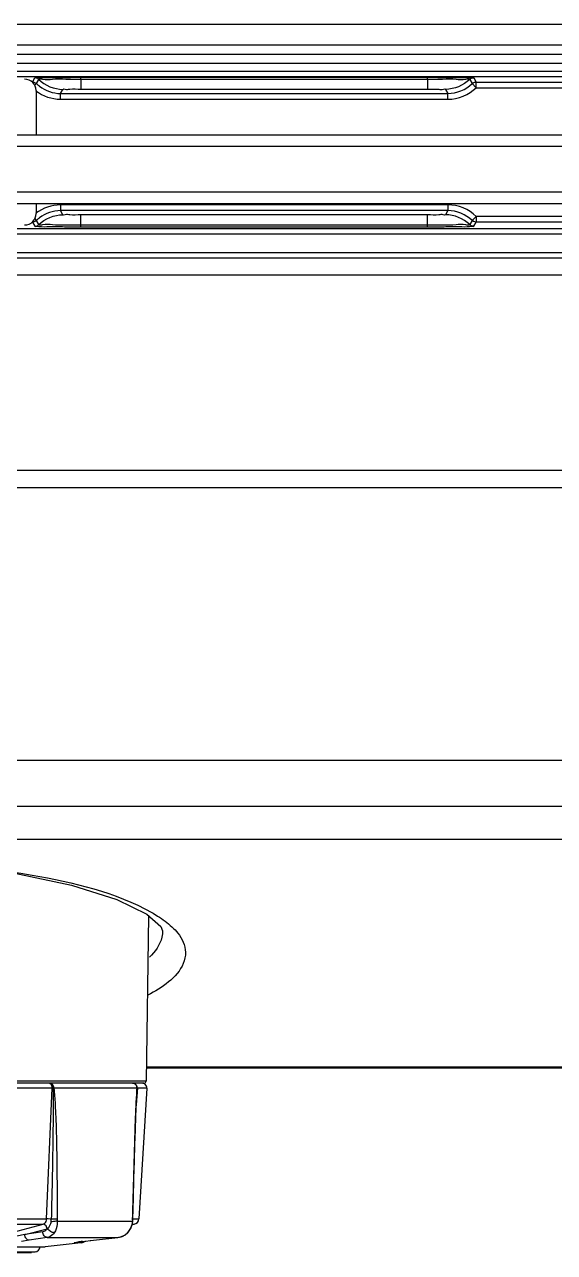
# Model space of a CAD drawing. Header units: millimetres. Extents: x 473 to 3963, y -1329 to 3488.
# Drawn here: x 2227.6 to 2273.8, y -135.3 to -28.4 of the extents above; entities that cross this region are included whole.
import ezdxf

# ---------------------------------------------------------------- set-up
doc = ezdxf.new("R2010")
doc.units = ezdxf.units.MM
doc.header["$LTSCALE"] = 392.37
doc.layers.get('0').update_dxf_attribs({"linetype": 'CONTINUOUS'})

msp = doc.modelspace()

# ---------------------------------------------------------------- linework, layer by layer
at = {"linetype": 'Continuous'}
for p, q in [((2584.65, -28.4), (1875.85, -28.4)), ((2584.65, -30.2), (1875.85, -30.2)), ((2476.15, -31), (1946.15, -31)), ((2499.59, -31.8), (1904.95, -31.8)), ((1957.65, -32.46), (2464.64, -32.46)), ((1957.65, -32.46), (2464.64, -32.46)), ((2464.64, -32.96), (1957.65, -32.96)), ((2464.64, -32.96), (1957.65, -32.96)), ((2228.33, -33.4), (2228.54, -33.04)), ((2228.33, -33.4), (2228.54, -33.04)), ((2232.55, -32.99), (2262.74, -32.99)), ((2232.55, -33.14), (2232.55, -32.99)), ((2232.55, -33.14), (2232.55, -32.99)), ((2232.55, -33.14), (2262.74, -33.14)), ((2232.55, -33.14), (2232.55, -34.02)), ((2232.55, -33.14), (2232.55, -34.02)), ((2232.55, -33.14), (2262.74, -33.14)), ((2262.74, -33.14), (2262.74, -32.99)), ((2262.74, -33.14), (2262.74, -32.99)), ((2262.74, -33.14), (2262.74, -34.02)), ((2262.74, -33.14), (2262.74, -34.02)), ((2266.76, -33.04), (2266.97, -33.4)), ((2266.76, -33.04), (2266.97, -33.4)), ((2228.33, -33.42), (2228.33, -33.4)), ((2228.33, -33.42), (2228.33, -33.4)), ((2228.53, -33.69), (2228.63, -33.59)), ((2228.53, -33.69), (2228.63, -33.59)), ((2228.63, -33.59), (2228.68, -33.54)), ((2228.63, -33.59), (2228.68, -33.54)), ((2228.65, -34.15), (2228.65, -38)), ((2228.68, -33.54), (2228.89, -33.18)), ((2228.68, -33.54), (2228.89, -33.18)), ((2230.78, -34.4), (2230.99, -34.04)), ((2230.78, -34.4), (2230.99, -34.04)), ((2232.55, -34.02), (2262.74, -34.02)), ((2232.55, -34.02), (2262.74, -34.02)), ((2264.31, -34.04), (2264.52, -34.4)), ((2264.31, -34.04), (2264.52, -34.4)), ((2266.41, -33.18), (2266.62, -33.54)), ((2266.41, -33.18), (2266.62, -33.54)), ((2266.97, -33.9), (2266.62, -33.54)), ((2266.97, -33.9), (2266.62, -33.54)), ((2266.97, -33.4), (2298.33, -33.4)), ((2266.97, -33.9), (2266.97, -33.4)), ((2266.97, -33.9), (2266.97, -33.4)), ((2266.97, -33.4), (2298.33, -33.4)), ((2266.97, -33.9), (2298.33, -33.9)), ((2266.97, -33.9), (2298.33, -33.9)), ((2230.78, -34.4), (2264.52, -34.4)), ((2230.78, -34.9), (2230.78, -34.4)), ((2230.78, -34.9), (2230.78, -34.4)), ((2230.78, -34.4), (2264.52, -34.4)), ((2230.78, -34.9), (2264.52, -34.9)), ((2230.78, -34.9), (2264.52, -34.9)), ((2264.52, -34.9), (2264.52, -34.4)), ((2264.52, -34.9), (2264.52, -34.4)), ((1942.15, -38), (2497.19, -38)), ((1942.15, -38), (2497.19, -38)), ((1942.15, -39), (2497.19, -39)), ((2497.19, -43), (1942.15, -43)), ((2497.19, -44), (1942.15, -44)), ((2497.19, -44), (1942.15, -44)), ((2228.65, -44), (2228.65, -44.85)), ((2230.78, -44.1), (2230.78, -44.6)), ((2264.52, -44.1), (2230.78, -44.1)), ((2230.78, -44.1), (2230.78, -44.6)), ((2264.52, -44.1), (2230.78, -44.1)), ((2264.52, -44.6), (2230.78, -44.6)), ((2230.99, -44.96), (2230.78, -44.6)), ((2264.52, -44.6), (2230.78, -44.6)), ((2230.99, -44.96), (2230.78, -44.6)), ((2264.52, -44.6), (2264.31, -44.96)), ((2264.52, -44.6), (2264.31, -44.96)), ((2264.52, -44.1), (2264.52, -44.6)), ((2264.52, -44.1), (2264.52, -44.6)), ((2228.33, -45.57), (2228.33, -45.6)), ((2228.33, -45.57), (2228.33, -45.6)), ((2228.47, -45.58), (2228.33, -45.6)), ((2228.47, -45.58), (2228.33, -45.6)), ((2228.33, -45.6), (2228.54, -45.96)), ((2228.33, -45.6), (2228.54, -45.96)), ((2228.53, -45.3), (2228.63, -45.41)), ((2228.53, -45.3), (2228.63, -45.41)), ((2228.63, -45.41), (2228.68, -45.46)), ((2228.63, -45.41), (2228.68, -45.46)), ((2228.89, -45.82), (2228.68, -45.46)), ((2228.89, -45.82), (2228.68, -45.46)), ((2262.74, -44.97), (2232.55, -44.97)), ((2232.55, -45.86), (2232.55, -44.97)), ((2232.55, -45.86), (2232.55, -44.97)), ((2262.74, -44.97), (2232.55, -44.97)), ((2262.74, -45.86), (2232.55, -45.86)), ((2232.55, -46), (2232.55, -45.86)), ((2232.55, -46), (2232.55, -45.86)), ((2262.74, -45.86), (2232.55, -45.86)), ((2262.74, -45.86), (2262.74, -44.97)), ((2262.74, -45.86), (2262.74, -44.97)), ((2262.74, -46), (2262.74, -45.86)), ((2262.74, -46), (2262.74, -45.86)), ((2266.62, -45.46), (2266.41, -45.82)), ((2266.62, -45.46), (2266.41, -45.82)), ((2266.97, -45.1), (2266.62, -45.46)), ((2266.97, -45.1), (2266.62, -45.46)), ((2266.76, -45.96), (2266.97, -45.6)), ((2266.76, -45.96), (2266.97, -45.6)), ((2266.97, -45.1), (2266.97, -45.6)), ((2298.33, -45.1), (2266.97, -45.1)), ((2266.97, -45.1), (2266.97, -45.6)), ((2298.33, -45.1), (2266.97, -45.1)), ((2298.33, -45.6), (2266.97, -45.6)), ((2298.33, -45.6), (2266.97, -45.6)), ((1958.12, -46.15), (2464.17, -46.15)), ((1958.12, -46.15), (2464.17, -46.15)), ((2464.17, -46.65), (1958.12, -46.65)), ((2464.17, -46.65), (1958.12, -46.65)), ((2232.55, -46), (2262.74, -46)), ((2232.55, -46), (2262.74, -46)), ((1887.14, -48.7), (2535.15, -48.7)), ((1887.14, -48.7), (2535.15, -48.7)), ((1958.12, -48.25), (2464.17, -48.25)), ((1887.15, -50.2), (2535.15, -50.2)), ((1889.97, -67.2), (2535.15, -67.2)), ((1889.46, -68.7), (2535.15, -68.7)), ((2534.65, -92.5), (1887.65, -92.5)), ((2534.65, -96.5), (1887.65, -96.5)), ((2457.28, -99.36), (1964.3, -99.36)), ((2238.44, -106), (2238.23, -120.4)), ((2238.25, -119.17), (2284.05, -119.17)), ((2238.25, -119.24), (2284.05, -119.24)), ((2238.23, -120.4), (2212.61, -120.4)), ((2229, -120.6), (2218.45, -120.6)), ((2229, -120.6), (2218.45, -120.6)), ((2229.13, -120.6), (2229, -120.6)), ((2229.13, -120.6), (2229, -120.6)), ((2229.78, -120.6), (2229.13, -120.6)), ((2229.78, -120.6), (2229.13, -120.6)), ((2229.9, -120.6), (2229.78, -120.6)), ((2229.9, -120.6), (2229.78, -120.6)), ((2229.91, -120.6), (2229.9, -120.6)), ((2229.91, -120.6), (2229.9, -120.6)), ((2237.06, -120.6), (2229.91, -120.6)), ((2237.06, -120.6), (2229.91, -120.6)), ((2237.08, -120.6), (2237.06, -120.6)), ((2237.08, -120.6), (2237.06, -120.6)), ((2237.86, -120.6), (2237.08, -120.6)), ((2237.17, -120.6), (2237.08, -120.6)), ((2237.86, -120.6), (2237.17, -120.6)), ((2237.9, -120.6), (2237.86, -120.6)), ((2238.03, -120.6), (2237.86, -120.6)), ((2237.94, -120.6), (2237.9, -120.6)), ((2237.98, -120.6), (2237.94, -120.6)), ((2230.06, -121.02), (2218.55, -121.02)), ((2229.57, -132.41), (2230.06, -121.02)), ((2237.44, -121.01), (2230.19, -121.01)), ((2237.45, -121.37), (2237.38, -122.46)), ((2237.47, -121.02), (2237.45, -121.37)), ((2238.29, -121.02), (2237.47, -121.02)), ((2238.29, -121.02), (2237.6, -132.41)), ((2218.37, -132.41), (2229.57, -132.41)), ((2230.5, -132.59), (2237.06, -132.59)), ((2237.06, -132.42), (2237.08, -132.42)), ((2237.06, -132.59), (2237.07, -132.61)), ((2237.07, -132.61), (2237.08, -132.58)), ((2237.08, -132.41), (2237.19, -132.41)), ((2237.08, -132.44), (2237.08, -132.42)), ((2237.08, -132.42), (2237.08, -132.42)), ((2237.08, -132.58), (2237.08, -132.44)), ((2237.19, -132.41), (2237.6, -132.41)), ((2218.27, -132.87), (2229.28, -132.87)), ((2226.65, -133.56), (2229.28, -132.87)), ((2227.67, -133.77), (2229.61, -133.26)), ((2229.23, -133.53), (2227.67, -133.77)), ((2236.61, -133.62), (2236.63, -133.61)), ((2236.61, -133.61), (2236.63, -133.61)), ((2236.63, -133.61), (2236.76, -133.45)), ((2236.63, -133.61), (2236.63, -133.61)), ((2236.86, -133.29), (2236.94, -133.15)), ((2237.19, -132.87), (2237.02, -132.9)), ((2237.03, -132.87), (2237.19, -132.87)), ((2237.07, -132.61), (2237.07, -132.61)), ((2227.67, -133.77), (2226.98, -133.92)), ((2228.06, -134.27), (2227.37, -134.38)), ((2229.62, -134.02), (2228.06, -134.27)), ((2232.06, -134.55), (2229.45, -134.84)), ((2229.62, -134.02), (2235.77, -134.02)), ((2232.05, -134.49), (2231.99, -134.49)), ((2232.29, -134.49), (2232.05, -134.49)), ((2232.06, -134.46), (2232.07, -134.46)), ((2232.3, -134.52), (2232.06, -134.55)), ((2232.28, -134.43), (2232.29, -134.43)), ((2232.28, -134.43), (2232.29, -134.43)), ((2232.28, -134.43), (2232.29, -134.43)), ((2232.29, -134.43), (2232.36, -134.42)), ((2232.29, -134.43), (2232.29, -134.43)), ((2232.45, -134.49), (2232.29, -134.49)), ((2232.61, -134.49), (2232.3, -134.52)), ((2232.61, -134.49), (2232.45, -134.49)), ((2232.7, -134.38), (2233.64, -134.27)), ((2232.7, -134.38), (2232.7, -134.38)), ((2232.7, -134.38), (2232.7, -134.38)), ((2233.64, -134.27), (2235.78, -134.02)), ((2233.64, -134.27), (2235.77, -134.02)), ((2233.64, -134.27), (2233.64, -134.27)), ((2233.64, -134.27), (2233.64, -134.27)), ((2235.77, -134.02), (2235.78, -134.02)), ((2235.78, -134.02), (2235.78, -134.02)), ((2236.23, -133.88), (2236.41, -133.79)), ((2211.15, -134.84), (2229, -134.84)), ((2211.15, -135.28), (2227.92, -135.28)), ((2211.15, -135.32), (2227.92, -135.32)), ((2227.91, -135.33), (2211.15, -135.33)), ((2211.15, -135.33), (2227.91, -135.33)), ((2228.12, -135.33), (2227.91, -135.33)), ((2227.91, -135.33), (2228.12, -135.33)), ((2227.92, -135.28), (2227.97, -135.28)), ((2227.92, -135.32), (2227.97, -135.32)), ((2227.97, -135.28), (2228.08, -135.28)), ((2227.97, -135.32), (2228.03, -135.32)), ((2228.03, -135.32), (2228.24, -135.32)), ((2228.08, -135.28), (2228.12, -135.28)), ((2228.12, -135.28), (2228.24, -135.28)), ((2228.24, -135.32), (2228.12, -135.33)), ((2228.56, -135.28), (2228.24, -135.32)), ((2228.24, -135.28), (2228.34, -135.28)), ((2228.34, -135.28), (2228.56, -135.28)), ((2229, -134.84), (2229.13, -134.84)), ((2229.13, -134.84), (2229.17, -134.84)), ((2229.17, -134.84), (2229.45, -134.84))]:
    msp.add_line(p, q, dxfattribs=at)
for points in [[(2228.89, -33.18), (2228.79, -33.1), (2228.67, -33.05), (2228.54, -33.04)], [(2228.89, -33.18), (2228.79, -33.1), (2228.67, -33.05), (2228.54, -33.04)], [(2266.41, -33.18), (2266.51, -33.1), (2266.63, -33.05), (2266.76, -33.04)], [(2266.41, -33.18), (2266.51, -33.1), (2266.63, -33.05), (2266.76, -33.04)], [(2228.33, -33.4), (2228.45, -33.41), (2228.57, -33.46), (2228.68, -33.54)], [(2228.33, -33.4), (2228.45, -33.41), (2228.57, -33.46), (2228.68, -33.54)], [(2266.62, -33.54), (2266.71, -33.47), (2266.83, -33.42), (2266.97, -33.4)], [(2266.62, -33.54), (2266.71, -33.47), (2266.83, -33.42), (2266.97, -33.4)], [(2228.68, -45.46), (2228.59, -45.53), (2228.47, -45.58)], [(2228.68, -45.46), (2228.59, -45.53), (2228.47, -45.58)], [(2228.54, -45.96), (2228.67, -45.94), (2228.79, -45.89), (2228.89, -45.82)], [(2228.54, -45.96), (2228.67, -45.94), (2228.79, -45.89), (2228.89, -45.82)], [(2266.76, -45.96), (2266.63, -45.94), (2266.51, -45.89), (2266.41, -45.82)], [(2266.76, -45.96), (2266.63, -45.94), (2266.51, -45.89), (2266.41, -45.82)], [(2266.97, -45.6), (2266.85, -45.58), (2266.73, -45.54), (2266.62, -45.46)], [(2266.97, -45.6), (2266.85, -45.58), (2266.73, -45.54), (2266.62, -45.46)], [(2212.89, -101.14), (2214.33, -101.17), (2220.71, -101.54), (2226.65, -102.28), (2231.74, -103.33), (2235.69, -104.58), (2238.3, -105.88), (2239.51, -106.95), (2239.67, -107.31)], [(2237.08, -132.42), (2237.13, -130.59), (2237.17, -128.88), (2237.22, -127.35), (2237.26, -125.96), (2237.3, -124.68), (2237.34, -123.46), (2237.39, -122.27), (2237.44, -121.37)], [(2229.61, -133.26), (2229.62, -133.26), (2229.63, -133.26)], [(2235.78, -134.02), (2236.04, -133.97), (2236.41, -133.79), (2236.61, -133.62)], [(2236.76, -133.45), (2236.94, -133.16), (2237.04, -132.83), (2237.07, -132.61)], [(2236.94, -133.15), (2236.94, -133.15), (2236.99, -132.99)], [(2232.05, -134.46), (2232.05, -134.46), (2232.06, -134.46), (2232.09, -134.46), (2232.14, -134.45)], [(2232.07, -134.46), (2232.07, -134.46), (2232.08, -134.46)], [(2232.14, -134.45), (2232.2, -134.44), (2232.26, -134.43), (2232.28, -134.43)], [(2232.36, -134.42), (2232.6, -134.39), (2232.7, -134.38)], [(2232.7, -134.38), (2232.97, -134.35), (2233.36, -134.3), (2233.64, -134.27)]]:
    msp.add_lwpolyline(points, dxfattribs=at)
for centre, radius, start, end in [((2230.78, -31.4), 2.99, 225.5873, 232.1206), ((2230.78, -31.4), 2.99, 225.5873, 232.1206), ((2230.78, -47.59), 2.99, 127.8777, 134.4128), ((2230.78, -47.59), 2.99, 127.8777, 134.4128), ((2229.77, -120.83), 0.238, 58.2278, 59.9982), ((2229.9, -120.72), 0.122, 83.6046, 89.9849), ((2237.06, -120.97), 0.369, 86.1245, 89.9931), ((2237.9, -121), 0.4, 71.3, 90), ((2237.9, -121), 0.4, 52.6, 71.3), ((2238.03, -120.4), 0.2, 270, 359.16), ((2237.9, -121), 0.4, 356.5, 52.6), ((2230.06, -116.71), 4.31, 270.0975, 270.8485), ((2284.77, -124.1), 47.41, 176.2749, 176.6463), ((2228.04, -132.36), 1.94, 351.1461, 358.2413), ((2235.56, -132.52), 1.5, 356.4607, 357.2024), ((2233.28, -132.32), 3.78, 357.3126, 358.5793), ((2232.02, -132.26), 5.05, 356.2715, 357.2923), ((2237.1, -132.38), 0.5, 280.5, 356.5), ((2235.59, -132.61), 1.43, 302.8366, 315.3918), ((2235.54, -132.56), 1.49, 315.3886, 316.0392), ((2231.94, -134.01), 0.476, 276.582, 289.1746), ((2234.61, -151.69), 17.42, 97.0479, 97.651), ((2235.55, -159.24), 25.03, 96.5528, 97.0668), ((2232.55, -133.99), 0.5, 276.339, 296.3525), ((2232.55, -133.99), 0.5, 296.3525, 312.3729), ((2235.61, -132.65), 1.38, 276.6125, 289.0187), ((2235.61, -132.64), 1.4, 289.0707, 302.796), ((2228.5, -134.79), 0.5, 277, 353.8665)]:
    msp.add_arc(centre, radius, start, end, dxfattribs=at)
for centre, major_axis, start_param, end_param in [((2227.65, -34.15), (0.95, 0.316), -0.32105, 1.248833), ((2227.65, -44.85), (-0.95, 0.316), 1.89276, 3.462643)]:
    msp.add_ellipse(centre, major_axis=major_axis, ratio=0.998478, start_param=start_param, end_param=end_param, dxfattribs=at)
for points, knots in [([(2228.54, -33.04), (2228.55, -33.01), (2228.71, -33.05), (2228.93, -33), (2229.35, -33.02), (2230.07, -32.99), (2231.16, -33), (2232.07, -32.99), (2232.55, -32.99)], [0, 0, 0, 0, 0.023517, 0.088737, 0.190168, 0.32073, 0.640774, 1, 1, 1, 1]), ([(2228.89, -33.18), (2228.94, -33.08), (2229.46, -33.26), (2230.14, -33.09), (2231.3, -33.16), (2232.12, -33.14), (2232.55, -33.14)], [0, 0, 0, 0, 0.089921, 0.323545, 0.64304, 1, 1, 1, 1]), ([(2228.89, -33.18), (2228.94, -33.08), (2229.46, -33.26), (2230.14, -33.09), (2231.3, -33.16), (2232.12, -33.14), (2232.55, -33.14)], [0, 0, 0, 0, 0.089921, 0.323545, 0.64304, 1, 1, 1, 1]), ([(2262.74, -32.99), (2263.22, -32.99), (2264.13, -33), (2265.22, -32.99), (2265.95, -33.02), (2266.37, -33), (2266.59, -33.05), (2266.74, -33.01), (2266.76, -33.04)], [0, 0, 0, 0, 0.359224, 0.679268, 0.80983, 0.911262, 0.976483, 1, 1, 1, 1]), ([(2262.74, -33.14), (2263.18, -33.14), (2263.99, -33.16), (2265.15, -33.09), (2265.83, -33.26), (2266.36, -33.08), (2266.41, -33.18)], [0, 0, 0, 0, 0.356795, 0.676347, 0.909944, 1, 1, 1, 1]), ([(2262.74, -33.14), (2263.18, -33.14), (2263.99, -33.16), (2265.15, -33.09), (2265.83, -33.26), (2266.36, -33.08), (2266.41, -33.18)], [0, 0, 0, 0, 0.356795, 0.676347, 0.909944, 1, 1, 1, 1]), ([(2230.99, -34.04), (2231.01, -33.98), (2231.29, -34.08), (2231.73, -33.97), (2232.23, -34.02), (2232.55, -34.02)], [0, 0, 0, 0, 0.123937, 0.377227, 1, 1, 1, 1]), ([(2230.99, -34.04), (2231.01, -33.98), (2231.29, -34.08), (2231.73, -33.97), (2232.23, -34.02), (2232.55, -34.02)], [0, 0, 0, 0, 0.123937, 0.377227, 1, 1, 1, 1]), ([(2262.74, -34.02), (2263.07, -34.02), (2263.56, -33.98), (2264.01, -34.08), (2264.28, -33.98), (2264.31, -34.04)], [0, 0, 0, 0, 0.616617, 0.877246, 1, 1, 1, 1]), ([(2262.74, -34.02), (2263.07, -34.02), (2263.56, -33.98), (2264.01, -34.08), (2264.28, -33.98), (2264.31, -34.04)], [0, 0, 0, 0, 0.616617, 0.877246, 1, 1, 1, 1]), ([(2228.54, -45.96), (2228.55, -45.99), (2228.71, -45.94), (2229.09, -46.02), (2229.96, -45.97), (2231.16, -46.01), (2232.07, -46), (2232.55, -46)], [0, 0, 0, 0, 0.023465, 0.088676, 0.320659, 0.640716, 1, 1, 1, 1]), ([(2228.54, -45.96), (2228.55, -45.99), (2228.71, -45.94), (2229.09, -46.02), (2229.96, -45.97), (2231.16, -46.01), (2232.07, -46), (2232.55, -46)], [0, 0, 0, 0, 0.023465, 0.088676, 0.320659, 0.640716, 1, 1, 1, 1]), ([(2232.55, -45.86), (2232.12, -45.86), (2231.3, -45.84), (2230.14, -45.9), (2229.46, -45.73), (2228.94, -45.91), (2228.89, -45.82)], [0, 0, 0, 0, 0.35695, 0.676437, 0.910012, 1, 1, 1, 1]), ([(2232.55, -45.86), (2232.12, -45.86), (2231.3, -45.84), (2230.14, -45.9), (2229.46, -45.73), (2228.94, -45.91), (2228.89, -45.82)], [0, 0, 0, 0, 0.35695, 0.676437, 0.910012, 1, 1, 1, 1]), ([(2232.55, -44.97), (2232.23, -44.97), (2231.74, -45.02), (2231.29, -44.91), (2231.01, -45.02), (2230.99, -44.96)], [0, 0, 0, 0, 0.618394, 0.876575, 1, 1, 1, 1]), ([(2232.55, -44.97), (2232.23, -44.97), (2231.74, -45.02), (2231.29, -44.91), (2231.01, -45.02), (2230.99, -44.96)], [0, 0, 0, 0, 0.618394, 0.876575, 1, 1, 1, 1]), ([(2264.31, -44.96), (2264.28, -45.02), (2264.01, -44.91), (2263.56, -45.02), (2263.07, -44.97), (2262.74, -44.97)], [0, 0, 0, 0, 0.12316, 0.374835, 1, 1, 1, 1]), ([(2264.31, -44.96), (2264.28, -45.02), (2264.01, -44.91), (2263.56, -45.02), (2263.07, -44.97), (2262.74, -44.97)], [0, 0, 0, 0, 0.12316, 0.374835, 1, 1, 1, 1]), ([(2266.41, -45.82), (2266.35, -45.91), (2265.83, -45.73), (2265.15, -45.9), (2263.99, -45.84), (2263.18, -45.86), (2262.74, -45.86)], [0, 0, 0, 0, 0.089979, 0.323541, 0.643034, 1, 1, 1, 1]), ([(2266.41, -45.82), (2266.35, -45.91), (2265.83, -45.73), (2265.15, -45.9), (2263.99, -45.84), (2263.18, -45.86), (2262.74, -45.86)], [0, 0, 0, 0, 0.089979, 0.323541, 0.643034, 1, 1, 1, 1]), ([(2262.74, -46), (2263.22, -46), (2264.14, -46.01), (2265.34, -45.97), (2266.21, -46.02), (2266.59, -45.94), (2266.74, -45.99), (2266.76, -45.96)], [0, 0, 0, 0, 0.359282, 0.679339, 0.911323, 0.976534, 1, 1, 1, 1]), ([(2262.74, -46), (2263.22, -46), (2264.14, -46.01), (2265.34, -45.97), (2266.21, -46.02), (2266.59, -45.94), (2266.74, -45.99), (2266.76, -45.96)], [0, 0, 0, 0, 0.359282, 0.679339, 0.911323, 0.976534, 1, 1, 1, 1]), ([(2212.9, -101.07), (2218.05, -101.15), (2226.78, -101.89), (2235.55, -103.94), (2238.72, -105.72)], [0, 0, 0, 0, 0.586131, 1, 1, 1, 1]), ([(2238.72, -105.72), (2238.89, -105.82), (2239.51, -106.19), (2240.1, -106.62), (2240.48, -106.98)], [0, 0, 0, 0, 0.275847, 1, 1, 1, 1]), ([(2239.67, -107.3), (2239.67, -107.49), (2239.57, -108.38), (2239.01, -109.14), (2238.53, -109.62)], [0, 0, 0, 0, 0.224431, 1, 1, 1, 1]), ([(2240.48, -106.98), (2240.67, -107.15), (2241.25, -107.75), (2241.65, -108.59), (2241.66, -109.19)], [0, 0, 0, 0, 0.292714, 1, 1, 1, 1]), ([(2241.66, -109.19), (2241.67, -109.52), (2241.27, -111.24), (2239.6, -112.27), (2238.38, -112.92)], [0, 0, 0, 0, 0.191475, 1, 1, 1, 1]), ([(2230.06, -121.02), (2230.06, -120.98), (2230.06, -120.84), (2229.98, -120.69), (2229.89, -120.63)], [0, 0, 0, 0, 0.279091, 1, 1, 1, 1]), ([(2230.19, -121.01), (2230.19, -120.91), (2230.16, -120.72), (2229.99, -120.6), (2229.91, -120.6)], [0, 0, 0, 0, 0.561452, 1, 1, 1, 1]), ([(2230.12, -121.02), (2230.12, -120.97), (2230.11, -120.82), (2230.02, -120.61), (2229.91, -120.6)], [0, 0, 0, 0, 0.317612, 1, 1, 1, 1]), ([(2237.47, -121.02), (2237.47, -120.92), (2237.4, -120.69), (2237.18, -120.6), (2237.08, -120.6)], [0, 0, 0, 0, 0.505606, 1, 1, 1, 1]), ([(2237.44, -121.01), (2237.44, -120.91), (2237.37, -120.7), (2237.18, -120.6), (2237.08, -120.6)], [0, 0, 0, 0, 0.505498, 1, 1, 1, 1]), ([(2237.46, -121.02), (2237.46, -120.94), (2237.42, -120.77), (2237.29, -120.66), (2237.22, -120.63)], [0, 0, 0, 0, 0.500361, 1, 1, 1, 1]), ([(2230.12, -121.02), (2230.14, -121.5), (2230.14, -122.44), (2230.13, -124.34), (2230.08, -127.67), (2230.02, -130.52), (2229.97, -132.42)], [0, 0, 0, 0, 0.124814, 0.249775, 0.499799, 1, 1, 1, 1]), ([(2230.19, -121.01), (2230.26, -121.47), (2230.31, -122.42), (2230.4, -124.32), (2230.45, -126.7), (2230.48, -129.56), (2230.49, -131.46), (2230.49, -132.42)], [0, 0, 0, 0, 0.12442, 0.249332, 0.499435, 0.749683, 1, 1, 1, 1]), ([(2237.06, -132.42), (2237.11, -130.6), (2237.21, -126.98), (2237.31, -123.36), (2237.41, -121.55)], [0, 0, 0, 0, 0.500478, 1, 1, 1, 1]), ([(2237.46, -121.02), (2237.46, -121.02), (2237.45, -121.01), (2237.45, -121.01), (2237.44, -121.01)], [0, 0, 0, 0, 0.430478, 1, 1, 1, 1]), ([(2237.47, -121.02), (2237.47, -121.02), (2237.46, -121.02), (2237.46, -121.02), (2237.46, -121.02)], [0, 0, 0, 0, 0.644452, 1, 1, 1, 1]), ([(2229.28, -132.87), (2229.32, -132.86), (2229.49, -132.77), (2229.56, -132.56), (2229.57, -132.41)], [0, 0, 0, 0, 0.219328, 1, 1, 1, 1]), ([(2229.97, -132.42), (2229.94, -132.42), (2229.8, -132.41), (2229.67, -132.41), (2229.57, -132.41)], [0, 0, 0, 0, 0.264406, 1, 1, 1, 1]), ([(2230.5, -132.59), (2230.46, -132.6), (2230.28, -132.63), (2230.09, -132.65), (2229.95, -132.66)], [0, 0, 0, 0, 0.216375, 1, 1, 1, 1]), ([(2230.49, -132.42), (2230.45, -132.42), (2230.28, -132.42), (2230.11, -132.42), (2229.97, -132.42)], [0, 0, 0, 0, 0.21354, 1, 1, 1, 1]), ([(2230.5, -132.59), (2230.5, -132.68), (2230.5, -133.04), (2230.39, -133.4), (2230.24, -133.61)], [0, 0, 0, 0, 0.264918, 1, 1, 1, 1]), ([(2229.63, -133.26), (2229.61, -133.29), (2229.5, -133.42), (2229.35, -133.51), (2229.23, -133.53)], [0, 0, 0, 0, 0.27338, 1, 1, 1, 1]), ([(2229.62, -134.02), (2229.52, -134.02), (2229.31, -133.88), (2229.24, -133.65), (2229.23, -133.53)], [0, 0, 0, 0, 0.443634, 1, 1, 1, 1]), ([(2229.61, -133.26), (2229.61, -133.21), (2229.56, -133.04), (2229.41, -132.87), (2229.28, -132.87)], [0, 0, 0, 0, 0.290625, 1, 1, 1, 1]), ([(2230.24, -133.61), (2230.2, -133.67), (2230.04, -133.86), (2229.8, -133.99), (2229.62, -134.02)], [0, 0, 0, 0, 0.272908, 1, 1, 1, 1]), ([(2229.95, -132.66), (2229.94, -132.72), (2229.89, -132.94), (2229.77, -133.16), (2229.63, -133.26)], [0, 0, 0, 0, 0.274819, 1, 1, 1, 1]), ([(2230.24, -133.61), (2230.13, -133.61), (2229.89, -133.52), (2229.71, -133.36), (2229.63, -133.26)], [0, 0, 0, 0, 0.472888, 1, 1, 1, 1]), ([(2228.06, -134.27), (2227.96, -134.27), (2227.75, -134.12), (2227.68, -133.9), (2227.67, -133.77)], [0, 0, 0, 0, 0.443622, 1, 1, 1, 1]), ([(2231.99, -134.49), (2231.98, -134.49), (2231.95, -134.49), (2231.99, -134.47), (2232.04, -134.47), (2232.08, -134.46), (2232.11, -134.45)], [0, 0, 0, 0, 0.154528, 0.228365, 0.512873, 1, 1, 1, 1])]:
    msp.add_open_spline(points, degree=3, knots=knots, dxfattribs=at)
for points in [[(2228.64, -34.16), (2229.23, -34.63), (2230.02, -34.9), (2230.78, -34.9)], [(2228.64, -34.16), (2229.23, -34.63), (2230.02, -34.9), (2230.78, -34.9)], [(2228.89, -33.18), (2229.43, -33.71), (2230.23, -34.04), (2230.99, -34.04)], [(2228.89, -33.18), (2229.43, -33.71), (2230.23, -34.04), (2230.99, -34.04)], [(2228.94, -33.76), (2229.45, -34.16), (2230.13, -34.4), (2230.78, -34.4)], [(2228.94, -33.76), (2229.45, -34.16), (2230.13, -34.4), (2230.78, -34.4)], [(2266.41, -33.18), (2265.87, -33.71), (2265.06, -34.04), (2264.31, -34.04)], [(2266.41, -33.18), (2265.87, -33.71), (2265.06, -34.04), (2264.31, -34.04)], [(2264.52, -34.4), (2265.27, -34.4), (2266.08, -34.07), (2266.62, -33.54)], [(2264.52, -34.4), (2265.27, -34.4), (2266.08, -34.07), (2266.62, -33.54)], [(2264.52, -34.9), (2265.4, -34.9), (2266.34, -34.51), (2266.97, -33.9)], [(2264.52, -34.9), (2265.4, -34.9), (2266.34, -34.51), (2266.97, -33.9)], [(2230.78, -44.1), (2230.02, -44.1), (2229.23, -44.37), (2228.64, -44.83)], [(2230.78, -44.1), (2230.02, -44.1), (2229.23, -44.37), (2228.64, -44.83)], [(2230.78, -44.6), (2230.13, -44.6), (2229.45, -44.83), (2228.94, -45.23)], [(2230.78, -44.6), (2230.13, -44.6), (2229.45, -44.83), (2228.94, -45.23)], [(2266.97, -45.1), (2266.34, -44.48), (2265.4, -44.1), (2264.52, -44.1)], [(2266.97, -45.1), (2266.34, -44.48), (2265.4, -44.1), (2264.52, -44.1)], [(2266.62, -45.46), (2266.08, -44.93), (2265.27, -44.6), (2264.52, -44.6)], [(2266.62, -45.46), (2266.08, -44.93), (2265.27, -44.6), (2264.52, -44.6)], [(2228.89, -45.82), (2229.43, -45.29), (2230.23, -44.96), (2230.99, -44.96)], [(2228.89, -45.82), (2229.43, -45.29), (2230.23, -44.96), (2230.99, -44.96)], [(2266.41, -45.82), (2265.87, -45.29), (2265.06, -44.96), (2264.31, -44.96)], [(2266.41, -45.82), (2265.87, -45.29), (2265.06, -44.96), (2264.31, -44.96)], [(2229.89, -120.63), (2229.86, -120.61), (2229.82, -120.6), (2229.78, -120.6)], [(2237.22, -120.63), (2237.17, -120.61), (2237.11, -120.6), (2237.06, -120.6)], [(2230.19, -121.01), (2230.17, -121.01), (2230.14, -121.02), (2230.12, -121.02)], [(2237.41, -121.55), (2237.42, -121.37), (2237.43, -121.19), (2237.44, -121.01)], [(2230.49, -132.42), (2230.49, -132.47), (2230.49, -132.53), (2230.5, -132.59)], [(2236.62, -133.6), (2236.87, -133.34), (2237.03, -132.97), (2237.05, -132.61)], [(2232.11, -134.45), (2232.17, -134.44), (2232.22, -134.44), (2232.28, -134.43)]]:
    msp.add_open_spline(points, degree=3, dxfattribs=at)

doc.saveas('drawing.dxf')
